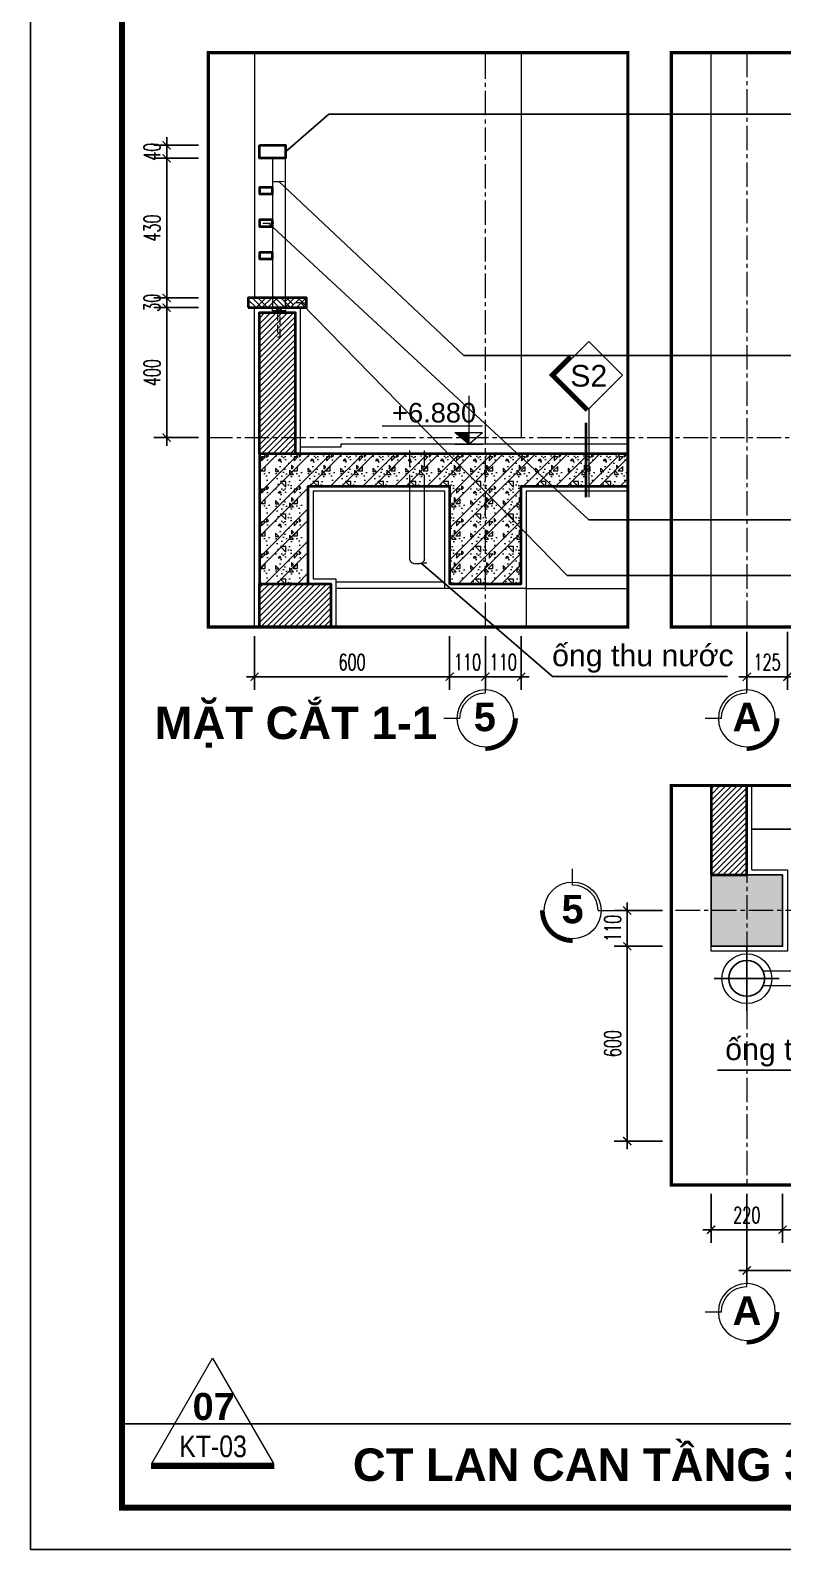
# Model space of a CAD drawing. Header units: millimetres. Extents: x -229618 to 2906, y -178063 to 96806.
# Drawn here: x -63420 to -61106, y -56426 to -51748 of the extents above; entities that cross this region are included whole.
import ezdxf
from ezdxf.enums import TextEntityAlignment as Align

# ---------------------------------------------------------------- set-up
doc = ezdxf.new("R2010")
doc.units = ezdxf.units.MM
doc.header["$LTSCALE"] = 200
doc.header["$MEASUREMENT"] = 0
doc.set_wipeout_variables(frame=1)
doc.header["$PDMODE"] = 3
doc.header["$PDSIZE"] = 50
doc.linetypes.add('CENTER2', pattern=[1.125, 0.75, -0.125, 0.125, -0.125])
doc.linetypes.add('DASHED2', pattern=[0.375, 0.25, -0.125])
doc.layers.get('0').update_dxf_attribs({"color": 95, "linetype": 'CONTINUOUS'})
doc.layers.get('DEFPOINTS').update_dxf_attribs({"linetype": 'CONTINUOUS'})
for name, color, linetype, lineweight in [('A-Wall', 1, 'CONTINUOUS', 50), ('cat', 1, 'CONTINUOUS', 40), ('hatch', 250, 'CONTINUOUS', 5), ('khuat', 8, 'DASHED2', 15), ('nho', 252, 'CONTINUOUS', 15), ('thay', 7, 'CONTINUOUS', 18), ('tim', 18, 'CENTER2', 9)]:
    doc.layers.add(name, color=color, linetype=linetype, lineweight=lineweight)
for name, color, linetype in [('COT', 2, 'CONTINUOUS'), ('CUA', 145, 'CONTINUOUS'), ('DIM', 251, 'CONTINUOUS'), ('KHUNGTEN', 7, 'CONTINUOUS'), ('TEXT', 33, 'CONTINUOUS')]:
    doc.layers.add(name, color=color, linetype=linetype)
doc.layers.add('in', color=203, linetype='CONTINUOUS', lineweight=5, plot=False)
doc.styles.add('Aria H B iso', font='Vharialb_0.ttf')
doc.styles.add('Arial iso', font='vnarial_0.ttf')
doc.styles.add('Arial N   H iso', font='Vharialn_0.ttf')
doc.styles.add('Arial N  iso', font='vnarialn_0.ttf')
doc.styles.add('CHU HOA Day', font='Vharial_0.ttf')
doc.styles.add('Scale', font='vnsimli.shx', dxfattribs={"width": 0.65, "bigfont": 'bigfont.shx'})
doc.dimstyles.new('Scale', dxfattribs={"dimscale": 75, "dimtxt": 2, "dimasz": 1, "dimexe": 1.6, "dimexo": 0, "dimgap": 0.8, "dimtad": 1, "dimdec": 0, "dimzin": 0, "dimdsep": 46, "dimtxsty": 'Scale', "dimblk": 'ARCHTICK', "dimcen": 0.1, "dimdle": 1, "dimclrd": 256, "dimclre": 256, "dimclrt": 3, "dimadec": 0, "dimazin": 0, "dimtfac": 1, "dimtdec": 0, "dimtix": 1, "dimtmove": 2, "dimatfit": 3, "dimldrblk": 'ARCHTICK', "dimfxl": 0, "dimtolj": 1, "dimtzin": 0, "dimarcsym": 0})

# ---------------------------------------------------------------- blocks, each defined once
blk = doc.blocks.new('*U800')
at = {"layer": 'thay', "ltscale": 600}
for p, q in [((0, -434.9), (0, -384.9)), ((78.3, -513.2), (128.3, -513.2))]:
    blk.add_line(p, q, dxfattribs=at)
at = {"layer": 'thay', "ltscale": 600, "const_width": 12.5}
blk.add_lwpolyline([(-93.8, -513.2, 0.414214), (0, -607, 0.414214)], format="xyb", dxfattribs=at)
at = {"layer": 'thay', "ltscale": 600}
blk.add_circle((0, -513.2), 87.5, dxfattribs=at)
blk.add_arc((0, -513.2), 78.3, 0, 90, dxfattribs=at)
at = {"layer": 'TEXT', "linetype": 'Continuous', "style": 'Aria H B iso'}
blk.add_attdef('A', text='', height=87.5, dxfattribs=at).set_placement((0, -552.6), align=Align.CENTER)
blk = doc.blocks.new('_ArchTick')
at = {"color": 0, "linetype": 'ByBlock', "const_width": 0.15}
blk.add_lwpolyline([(-0.5, -0.5), (0.5, 0.5)], dxfattribs=at)
blk = doc.blocks.new('*D1346')
at = {"layer": 'DEFPOINTS', "color": 0}
for p in [(-61216.3, -55329.8), (-58816.3, -55329.8), (-61216.3, -55565.8)]:
    blk.add_point(p, dxfattribs=at)
at = {"layer": 'DIM', "lineweight": -2}
for p, q in [((-61216.3, -55329.8), (-61216.3, -55605.8)), ((-58816.3, -55329.8), (-58816.3, -55605.8)), ((-58791.3, -55565.8), (-61241.3, -55565.8))]:
    blk.add_line(p, q, dxfattribs=at)
at = {"layer": 'DIM', "lineweight": -2, "xscale": 25, "yscale": 25, "zscale": 25, "rotation": 180}
blk.add_blockref('_ArchTick', (-61216.3, -55565.8), dxfattribs=at)
at = {"layer": 'DIM', "lineweight": -2, "xscale": 25, "yscale": 25, "zscale": 25}
blk.add_blockref('_ArchTick', (-58816.3, -55565.8), dxfattribs=at)
at = {"layer": 'DIM', "color": 3, "insert": (-60016.3, -55520.8), "char_height": 50, "attachment_point": 5, "style": 'Scale'}
blk.add_mtext('\\A1;2400', dxfattribs=at)
blk = doc.blocks.new('*D1351')
at = {"layer": 'DEFPOINTS', "color": 0}
for p in [(-62020.5, -53612.9), (-61910.5, -53612.9), (-62020.5, -53738.2)]:
    blk.add_point(p, dxfattribs=at)
at = {"layer": 'DIM', "lineweight": -2}
for p, q in [((-62020.5, -53612.9), (-62020.5, -53778.2)), ((-61910.5, -53612.9), (-61910.5, -53778.2)), ((-62020.5, -53738.2), (-62045.5, -53738.2)), ((-61910.5, -53738.2), (-62020.5, -53738.2)), ((-61910.5, -53738.2), (-61885.5, -53738.2))]:
    blk.add_line(p, q, dxfattribs=at)
at = {"layer": 'DIM', "lineweight": -2, "xscale": 25, "yscale": 25, "zscale": 25}
blk.add_blockref('_ArchTick', (-62020.5, -53738.2), dxfattribs=at)
at = {"layer": 'DIM', "lineweight": -2, "xscale": 25, "yscale": 25, "zscale": 25, "rotation": 180}
blk.add_blockref('_ArchTick', (-61910.5, -53738.2), dxfattribs=at)
at = {"layer": 'DIM', "color": 3, "insert": (-61965.5, -53693.2), "char_height": 50, "attachment_point": 5, "style": 'Scale'}
blk.add_mtext('\\A1;110', dxfattribs=at)
blk = doc.blocks.new('*D1352')
at = {"layer": 'DEFPOINTS', "color": 0}
for p in [(-62130.5, -53612.9), (-62020.5, -53612.9), (-62130.5, -53738.2)]:
    blk.add_point(p, dxfattribs=at)
at = {"layer": 'DIM', "lineweight": -2}
for p, q in [((-62130.5, -53612.9), (-62130.5, -53778.2)), ((-62020.5, -53612.9), (-62020.5, -53778.2)), ((-62130.5, -53738.2), (-62155.5, -53738.2)), ((-62020.5, -53738.2), (-62130.5, -53738.2)), ((-62020.5, -53738.2), (-61995.5, -53738.2))]:
    blk.add_line(p, q, dxfattribs=at)
at = {"layer": 'DIM', "lineweight": -2, "xscale": 25, "yscale": 25, "zscale": 25}
blk.add_blockref('_ArchTick', (-62130.5, -53738.2), dxfattribs=at)
at = {"layer": 'DIM', "lineweight": -2, "xscale": 25, "yscale": 25, "zscale": 25, "rotation": 180}
blk.add_blockref('_ArchTick', (-62020.5, -53738.2), dxfattribs=at)
at = {"layer": 'DIM', "color": 3, "insert": (-62075.5, -53693.2), "char_height": 50, "attachment_point": 5, "style": 'Scale'}
blk.add_mtext('\\A1;110', dxfattribs=at)
blk = doc.blocks.new('*D1353')
at = {"layer": 'DEFPOINTS', "color": 0}
for p in [(-62730.5, -53612.9), (-62130.5, -53612.9), (-62730.5, -53738.2)]:
    blk.add_point(p, dxfattribs=at)
at = {"layer": 'DIM', "lineweight": -2}
for p, q in [((-62730.5, -53612.9), (-62730.5, -53778.2)), ((-62130.5, -53612.9), (-62130.5, -53778.2)), ((-62105.5, -53738.2), (-62755.5, -53738.2))]:
    blk.add_line(p, q, dxfattribs=at)
at = {"layer": 'DIM', "lineweight": -2, "xscale": 25, "yscale": 25, "zscale": 25, "rotation": 180}
blk.add_blockref('_ArchTick', (-62730.5, -53738.2), dxfattribs=at)
at = {"layer": 'DIM', "lineweight": -2, "xscale": 25, "yscale": 25, "zscale": 25}
blk.add_blockref('_ArchTick', (-62130.5, -53738.2), dxfattribs=at)
at = {"layer": 'DIM', "color": 3, "insert": (-62430.5, -53693.2), "char_height": 50, "attachment_point": 5, "style": 'Scale'}
blk.add_mtext('\\A1;600', dxfattribs=at)
blk = doc.blocks.new('*D1354')
at = {"layer": 'DEFPOINTS', "color": 0}
for p in [(-62903.3, -52101.9), (-63000.9, -52141.9), (-62903.3, -52141.9)]:
    blk.add_point(p, dxfattribs=at)
at = {"layer": 'DIM', "lineweight": -2}
for p, q in [((-62903.3, -52101.9), (-63040.9, -52101.9)), ((-63000.9, -52101.9), (-63000.9, -52076.9)), ((-63000.9, -52101.9), (-63000.9, -52141.9)), ((-62903.3, -52141.9), (-63040.9, -52141.9)), ((-63000.9, -52141.9), (-63000.9, -52166.9))]:
    blk.add_line(p, q, dxfattribs=at)
at = {"layer": 'DIM', "lineweight": -2, "xscale": 25, "yscale": 25, "zscale": 25}
for p, rotation in [((-63000.9, -52101.9), 270), ((-63000.9, -52141.9), 90)]:
    blk.add_blockref('_ArchTick', p, dxfattribs=dict(at, rotation=rotation))
at = {"layer": 'DIM', "color": 3, "insert": (-63045.9, -52121.9), "char_height": 50, "attachment_point": 5, "rotation": 90, "style": 'Scale'}
blk.add_mtext('\\A1;40', dxfattribs=at)
blk = doc.blocks.new('*D1355')
at = {"layer": 'DEFPOINTS', "color": 0}
for p in [(-62903.3, -52141.9), (-63000.9, -52571.9), (-62903.3, -52571.9)]:
    blk.add_point(p, dxfattribs=at)
at = {"layer": 'DIM', "lineweight": -2}
for p, q in [((-62903.3, -52141.9), (-63040.9, -52141.9)), ((-63000.9, -52116.9), (-63000.9, -52596.9)), ((-62903.3, -52571.9), (-63040.9, -52571.9))]:
    blk.add_line(p, q, dxfattribs=at)
at = {"layer": 'DIM', "lineweight": -2, "xscale": 25, "yscale": 25, "zscale": 25}
for p, rotation in [((-63000.9, -52141.9), 90), ((-63000.9, -52571.9), 270)]:
    blk.add_blockref('_ArchTick', p, dxfattribs=dict(at, rotation=rotation))
at = {"layer": 'DIM', "color": 3, "insert": (-63045.9, -52356.9), "char_height": 50, "attachment_point": 5, "rotation": 90, "style": 'Scale'}
blk.add_mtext('\\A1;430', dxfattribs=at)
blk = doc.blocks.new('*D1356')
at = {"layer": 'DEFPOINTS', "color": 0}
for p in [(-62903.3, -52571.9), (-63000.9, -52601.9), (-62903.3, -52601.9)]:
    blk.add_point(p, dxfattribs=at)
at = {"layer": 'DIM', "lineweight": -2}
for p, q in [((-62903.3, -52571.9), (-63040.9, -52571.9)), ((-63000.9, -52571.9), (-63000.9, -52546.9)), ((-63000.9, -52571.9), (-63000.9, -52601.9)), ((-62903.3, -52601.9), (-63040.9, -52601.9)), ((-63000.9, -52601.9), (-63000.9, -52626.9))]:
    blk.add_line(p, q, dxfattribs=at)
at = {"layer": 'DIM', "lineweight": -2, "xscale": 25, "yscale": 25, "zscale": 25}
for p, rotation in [((-63000.9, -52571.9), 270), ((-63000.9, -52601.9), 90)]:
    blk.add_blockref('_ArchTick', p, dxfattribs=dict(at, rotation=rotation))
at = {"layer": 'DIM', "color": 3, "insert": (-63045.9, -52586.9), "char_height": 50, "attachment_point": 5, "rotation": 90, "style": 'Scale'}
blk.add_mtext('\\A1;30', dxfattribs=at)
blk = doc.blocks.new('*D1357')
at = {"layer": 'DEFPOINTS', "color": 0}
for p in [(-62903.3, -52601.9), (-63000.9, -53001.9), (-62903.3, -53001.9)]:
    blk.add_point(p, dxfattribs=at)
at = {"layer": 'DIM', "lineweight": -2}
for p, q in [((-62903.3, -52601.9), (-63040.9, -52601.9)), ((-63000.9, -52576.9), (-63000.9, -53026.9)), ((-62903.3, -53001.9), (-63040.9, -53001.9))]:
    blk.add_line(p, q, dxfattribs=at)
at = {"layer": 'DIM', "lineweight": -2, "xscale": 25, "yscale": 25, "zscale": 25}
for p, rotation in [((-63000.9, -52601.9), 90), ((-63000.9, -53001.9), 270)]:
    blk.add_blockref('_ArchTick', p, dxfattribs=dict(at, rotation=rotation))
at = {"layer": 'DIM', "color": 3, "insert": (-63045.9, -52801.9), "char_height": 50, "attachment_point": 5, "rotation": 90, "style": 'Scale'}
blk.add_mtext('\\A1;400', dxfattribs=at)
blk = doc.blocks.new('KhungA3')
at = {"layer": 'DEFPOINTS', "color": 8}
blk.add_lwpolyline([(-3.74, 3.81), (416.31, 3.81), (416.31, 300.81), (-3.74, 300.81)], close=True, dxfattribs=at)
at = {"layer": 'KHUNGTEN', "color": 4, "const_width": 0.724}
blk.add_lwpolyline([(7.54, 8.99), (411.13, 8.99), (411.13, 295.64), (7.54, 295.64)], close=True, dxfattribs=at)
blk = doc.blocks.new('ct')
at = {"layer": 'thay', "ltscale": 600}
blk.add_line((8891, 0), (-8891, 0), dxfattribs=at)
blk.add_lwpolyline([(0, 15400), (14294, -9358), (-14294, -9358)], close=True, dxfattribs=at)
at = {"layer": 'thay', "color": 1, "ltscale": 600, "const_width": 1270}
blk.add_lwpolyline([(-14464, -9993), (14464, -9993)], dxfattribs=at)
at = {"layer": 'TEXT'}
for tag, height, style, p in [('01', 6350, 'Aria H B iso', (238, 862)), ('KT-00', 5080, 'Arial N   H iso', (96, -7856))]:
    blk.add_attdef(tag, text='', height=height, dxfattribs=dict(at, style=style)).set_placement(p, align=Align.CENTER)
blk = doc.blocks.new('kyhieu1')
at = {"layer": 'cat', "ltscale": 600}
blk.add_line((27, -131), (27, -817), dxfattribs=at)
at = {"color": 15, "linetype": 'Continuous'}
blk.add_wipeout([(0, 0), (311, 311), (0, 622), (-311, 311)], dxfattribs=at).dxf.layer = 'thay'
at = {"linetype": 'Continuous'}
blk.add_wipeout([(0, 622), (-311, 311), (0, 0), (311, 311)], dxfattribs=at).dxf.layer = 'DIM'
at = {"layer": 'thay', "ltscale": 600}
blk.add_line((0, 0), (0, -817), dxfattribs=at)
at = {"layer": 'thay', "color": 15, "linetype": 'Continuous'}
blk.add_lwpolyline([(0, 0), (311, 311), (0, 622), (-311, 311)], close=True, dxfattribs=at)
at = {"layer": 'thay', "color": 1, "linetype": 'Continuous', "const_width": 40}
blk.add_lwpolyline([(14, -14), (339, 311), (170, 481)], dxfattribs=at)
at = {"layer": 'TEXT', "style": 'CHU HOA Day'}
blk.add_attdef('N1', text='', height=200, dxfattribs=at).set_placement((0, 304), align=Align.MIDDLE)
blk = doc.blocks.new('cao do')
at = {"layer": 'thay'}
for p, q in [((0, 445), (0, 0)), ((798, 170), (-128, 170)), ((0, 0), (-128, 106)), ((128, 106), (-128, 106)), ((0, 0), (128, 106))]:
    blk.add_line(p, q, dxfattribs=at)
at = {"layer": 'thay', "ltscale": 600}
blk.add_line((128, 0), (-128, 0), dxfattribs=at)
at = {"layer": 'thay', "color": 150, "ltscale": 600}
blk.add_solid([(0, 0), (0, 106), (128, 106)], dxfattribs=at)
at = {"layer": 'TEXT', "style": 'Arial N  iso'}
blk.add_attdef('%%P0.000', text='', height=200, dxfattribs=at).set_placement((70, 290), align=Align.MIDDLE_LEFT)
blk = doc.blocks.new('tn')
at = {"layer": 'DIM', "linetype": 'Continuous'}
for p, q in [((-0.4, 100), (-0.4, -100)), ((99.6, 0), (-99.6, 0))]:
    blk.add_line(p, q, dxfattribs=at)
at = {"layer": 'TEXT', "linetype": 'Continuous'}
blk.add_circle((-0.4, 0), 55, dxfattribs=at)
blk = doc.blocks.new('*D1726')
at = {"layer": 'DEFPOINTS', "color": 0}
for p in [(-61106.3, -55329.8), (-60521.3, -55329.8), (-61106.3, -55440.8)]:
    blk.add_point(p, dxfattribs=at)
at = {"layer": 'DIM', "lineweight": -2}
for p, q in [((-61106.3, -55329.8), (-61106.3, -55480.8)), ((-60521.3, -55329.8), (-60521.3, -55480.8)), ((-60496.3, -55440.8), (-61131.3, -55440.8))]:
    blk.add_line(p, q, dxfattribs=at)
at = {"layer": 'DIM', "lineweight": -2, "xscale": 25, "yscale": 25, "zscale": 25, "rotation": 180}
blk.add_blockref('_ArchTick', (-61106.3, -55440.8), dxfattribs=at)
at = {"layer": 'DIM', "lineweight": -2, "xscale": 25, "yscale": 25, "zscale": 25}
blk.add_blockref('_ArchTick', (-60521.3, -55440.8), dxfattribs=at)
at = {"layer": 'DIM', "color": 3, "insert": (-60813.8, -55395.8), "char_height": 50, "attachment_point": 5, "style": 'Scale'}
blk.add_mtext('\\A1;585', dxfattribs=at)
blk = doc.blocks.new('*D1727')
at = {"layer": 'DEFPOINTS', "color": 0}
for p in [(-61326.3, -55329.8), (-61106.3, -55329.8), (-61326.3, -55440.8)]:
    blk.add_point(p, dxfattribs=at)
at = {"layer": 'DIM', "lineweight": -2}
for p, q in [((-61326.3, -55329.8), (-61326.3, -55480.8)), ((-61106.3, -55329.8), (-61106.3, -55480.8)), ((-61081.3, -55440.8), (-61351.3, -55440.8))]:
    blk.add_line(p, q, dxfattribs=at)
at = {"layer": 'DIM', "lineweight": -2, "xscale": 25, "yscale": 25, "zscale": 25, "rotation": 180}
blk.add_blockref('_ArchTick', (-61326.3, -55440.8), dxfattribs=at)
at = {"layer": 'DIM', "lineweight": -2, "xscale": 25, "yscale": 25, "zscale": 25}
blk.add_blockref('_ArchTick', (-61106.3, -55440.8), dxfattribs=at)
at = {"layer": 'DIM', "color": 3, "insert": (-61216.3, -55395.8), "char_height": 50, "attachment_point": 5, "style": 'Scale'}
blk.add_mtext('\\A1;220', dxfattribs=at)
blk = doc.blocks.new('*D1728')
at = {"layer": 'DEFPOINTS', "color": 0}
for p in [(-61475.2, -54457.8), (-61584, -54567.8), (-61475.2, -54567.8)]:
    blk.add_point(p, dxfattribs=at)
at = {"layer": 'DIM', "lineweight": -2}
for p, q in [((-61584, -54457.8), (-61584, -54432.8)), ((-61475.2, -54457.8), (-61624, -54457.8)), ((-61584, -54457.8), (-61584, -54567.8)), ((-61475.2, -54567.8), (-61624, -54567.8)), ((-61584, -54567.8), (-61584, -54592.8))]:
    blk.add_line(p, q, dxfattribs=at)
at = {"layer": 'DIM', "lineweight": -2, "xscale": 25, "yscale": 25, "zscale": 25}
for p, rotation in [((-61584, -54457.8), 270), ((-61584, -54567.8), 90)]:
    blk.add_blockref('_ArchTick', p, dxfattribs=dict(at, rotation=rotation))
at = {"layer": 'DIM', "color": 3, "insert": (-61629, -54512.8), "char_height": 50, "attachment_point": 5, "rotation": 90, "style": 'Scale'}
blk.add_mtext('\\A1;110', dxfattribs=at)
blk = doc.blocks.new('*D1729')
at = {"layer": 'DEFPOINTS', "color": 0}
for p in [(-61475.2, -54567.8), (-61584, -55167.8), (-61475.2, -55167.8)]:
    blk.add_point(p, dxfattribs=at)
at = {"layer": 'DIM', "lineweight": -2}
for p, q in [((-61475.2, -54567.8), (-61624, -54567.8)), ((-61584, -54542.8), (-61584, -55192.8)), ((-61475.2, -55167.8), (-61624, -55167.8))]:
    blk.add_line(p, q, dxfattribs=at)
at = {"layer": 'DIM', "lineweight": -2, "xscale": 25, "yscale": 25, "zscale": 25}
for p, rotation in [((-61584, -54567.8), 90), ((-61584, -55167.8), 270)]:
    blk.add_blockref('_ArchTick', p, dxfattribs=dict(at, rotation=rotation))
at = {"layer": 'DIM', "color": 3, "insert": (-61629, -54867.8), "char_height": 50, "attachment_point": 5, "rotation": 90, "style": 'Scale'}
blk.add_mtext('\\A1;600', dxfattribs=at)
blk = doc.blocks.new('*D2169')
at = {"layer": 'DEFPOINTS', "color": 0}
for p in [(-61091.3, -53599.8), (-60521.3, -53599.8), (-61091.3, -53738.2)]:
    blk.add_point(p, dxfattribs=at)
at = {"layer": 'DIM', "lineweight": -2}
for p, q in [((-61091.3, -53599.8), (-61091.3, -53778.2)), ((-60521.3, -53599.8), (-60521.3, -53778.2)), ((-60496.3, -53738.2), (-61116.3, -53738.2))]:
    blk.add_line(p, q, dxfattribs=at)
at = {"layer": 'DIM', "lineweight": -2, "xscale": 25, "yscale": 25, "zscale": 25, "rotation": 180}
blk.add_blockref('_ArchTick', (-61091.3, -53738.2), dxfattribs=at)
at = {"layer": 'DIM', "lineweight": -2, "xscale": 25, "yscale": 25, "zscale": 25}
blk.add_blockref('_ArchTick', (-60521.3, -53738.2), dxfattribs=at)
at = {"layer": 'DIM', "color": 3, "insert": (-60806.3, -53693.2), "char_height": 50, "attachment_point": 5, "style": 'Scale'}
blk.add_mtext('\\A1;570', dxfattribs=at)
blk = doc.blocks.new('*D2170')
at = {"layer": 'DEFPOINTS', "color": 0}
for p in [(-61216.3, -53599.8), (-61091.3, -53599.8), (-61216.3, -53738.2)]:
    blk.add_point(p, dxfattribs=at)
at = {"layer": 'DIM', "lineweight": -2}
for p, q in [((-61216.3, -53599.8), (-61216.3, -53778.2)), ((-61091.3, -53599.8), (-61091.3, -53778.2)), ((-61066.3, -53738.2), (-61241.3, -53738.2))]:
    blk.add_line(p, q, dxfattribs=at)
at = {"layer": 'DIM', "lineweight": -2, "xscale": 25, "yscale": 25, "zscale": 25, "rotation": 180}
blk.add_blockref('_ArchTick', (-61216.3, -53738.2), dxfattribs=at)
at = {"layer": 'DIM', "lineweight": -2, "xscale": 25, "yscale": 25, "zscale": 25}
blk.add_blockref('_ArchTick', (-61091.3, -53738.2), dxfattribs=at)
at = {"layer": 'DIM', "color": 3, "insert": (-61153.8, -53693.2), "char_height": 50, "attachment_point": 5, "style": 'Scale'}
blk.add_mtext('\\A1;125', dxfattribs=at)

msp = doc.modelspace()

# ---------------------------------------------------------------- hatches: boundary and pattern name
at = {"layer": 'hatch'}
h = msp.add_hatch(dxfattribs=at)
h.set_pattern_fill('HOUND', color=256, scale=200, angle=45, style=0)
h.set_pattern_definition([(135, (-789772.968, -160541.923), (-26.5165043, 44.19417382), [200, -100]), (45, (-789772.968, -160541.923), (-26.5165043, -44.19417382), [200, -100])])
h.paths.add_polyline_path([(-62750.5, -52571.9), (-62750.5, -52601.9), (-62750.4, -52601.9), (-62750.4, -52571.9)], flags=17)
h.paths.add_polyline_path([(-62750.5, -52601.9), (-62570.5, -52601.9), (-62570.5, -52571.9), (-62750.5, -52571.9)])
at = {"layer": 'hatch', "linetype": 'Continuous'}
h = msp.add_hatch(dxfattribs=at)
h.set_pattern_fill('ANSI31', color=256, scale=100, style=0)
h.set_pattern_definition([(45, (-93.796, 0), (-8.8388348, 8.8388348), [])])
h.paths.add_polyline_path([(-62715.5, -52616.9), (-62605.5, -52616.9), (-62605.5, -53051.9), (-62715.5, -53051.9)])
h.paths.add_polyline_path([(-62715.5, -53451.9), (-62495.5, -53451.9), (-62495.5, -53584.7), (-62715.5, -53584.7)])
at = {"layer": 'hatch'}
h = msp.add_hatch(dxfattribs=at)
h.set_pattern_fill('BT', color=256, scale=100, style=0)
h.set_pattern_definition([(0, (-50890.38, -65770.77), (0, 100), [0, -100]), (0, (-50961.02, -65727.53), (0, 100), [0, -100]), (0, (-50957.89, -65745.14), (0, 100), [0, -100]), (0, (-50922.67, -65736.92), (0, 100), [0, -100]), (0, (-50941.65, -65708.17), (0, 100), [0, -100]), (0, (-50946.74, -65720.88), (0, 100), [0, -100]), (0, (-50937.74, -65699.56), (0, 100), [0, -100]), (0, (-50951.63, -65691.15), (0, 100), [0, -100]), (0, (-50932.45, -65713.06), (0, 100), [0, -100]), (0, (-50964.54, -65712.67), (0, 100), [0, -100]), (0, (-50900.55, -65712.27), (0, 100), [0, -100]), (0, (-50886.07, -65709.54), (0, 100), [0, -100]), (0, (-50893.51, -65719.71), (0, 100), [0, -100]), (0, (-50891.36, -65733.4), (0, 100), [0, -100]), (0, (-50917.38, -65721.47), (0, 100), [0, -100]), (0, (-50918.17, -65749.05), (0, 100), [0, -100]), (0, (-50918.17, -65757.66), (0, 100), [0, -100]), (0, (-50965.52, -65759.62), (0, 100), [0, -100]), (0, (-50925.99, -65747.88), (0, 100), [0, -100]), (0, (-50925.6, -65781.14), (0, 100), [0, -100]), (0, (-50936.37, -65759.81), (0, 100), [0, -100]), (0, (-50935.58, -65769.59), (0, 100), [0, -100]), (0, (-50948.5, -65776.83), (0, 100), [0, -100]), (0, (-50941.84, -65763.53), (0, 100), [0, -100]), (0, (-50946.54, -65759.42), (0, 100), [0, -100]), (45, (-50893.68, -65762.49), (0, 100.00003), [8, -133.4214]), (135, (-50888.02, -65756.836), (-100.00003, 0), [8, -133.4214]), (270, (-50893.68, -65751.18), (100, -2e-14), [11.3137, -88.6863]), (180, (-50897.15, -65761.22), (-1e-14, -100), [12, -88]), (270, (-50909.15, -65761.22), (100, -2e-14), [12, -88]), (45, (-50909.15, -65773.22), (0, 100.00003), [16.9706, -124.4508]), (90, (-50934.16, -65754.3), (-100, 6e-15), [16.8, -83.2]), (180, (-50934.16, -65737.5), (-1e-14, -100), [16.8, -83.2]), (315, (-50950.96, -65737.5), (100.00003, -2e-14), [23.7588, -117.6626]), (135, (-50948.39, -65772.284), (-100.00003, 0), [7, -134.4214]), (225, (-50953.34, -65767.335), (-1e-14, -100.00003), [7, -134.4214]), (0, (-50958.29, -65772.28), (0, 100), [9.8995, -90.1005]), (0, (-50911.84, -65704.68), (0, 100), [13.75, -86.25]), (90, (-50898.09, -65704.68), (-100, 6e-15), [13.75, -86.25]), (225, (-50898.09, -65690.93), (-1e-14, -100.00003), [19.4454, -121.9759]), (270, (-50923.4, -65702.69), (100, -2e-14), [12.5, -87.5]), (0, (-50923.4, -65715.19), (0, 100), [12.5, -87.5]), (135, (-50910.9, -65715.19), (-100.00003, 0), [17.6777, -123.7437]), (45, (-50917.04, -65698.84), (0, 100.00003), [8.5, -132.9214]), (135, (-50911.03, -65692.83), (-100.00003, 0), [8.5, -132.9214]), (270, (-50917.04, -65686.82), (100, -2e-14), [12.0208, -87.9792]), (135, (-50956.306, -65706.04), (-100.00003, 0), [14.1421, -127.2792]), (0, (-50966.31, -65706.04), (0, 100), [10, -90]), (270, (-50966.31, -65696.04), (100, -2e-14), [10, -90]), (45, (-50973.67, -65783.6), (-49.49747, 49.49747), []), (45, (-50938.67, -65783.6), (-49.49747, 49.49747), [])])
h.paths.add_polyline_path([(-62715.5, -53051.9), (-62605.5, -53051.9), (-61582.3, -53051.9), (-61582.3, -53151.9), (-61910.5, -53151.9), (-61910.5, -53451.9), (-62130.5, -53451.9), (-62130.5, -53151.9), (-62565.5, -53151.9), (-62565.5, -53451.9), (-62715.5, -53451.9)])
at = {"layer": 'hatch', "linetype": 'Continuous'}
h = msp.add_hatch(dxfattribs=at)
h.set_pattern_fill('ANSI31', color=256, scale=100, style=0)
h.set_pattern_definition([(45, (-56748.877, -67484.445), (-8.838835, 8.838835), [])])
h.paths.add_polyline_path([(-61326.3, -54072.9), (-61216.3, -54072.9), (-61216.3, -54347.8), (-61326.3, -54347.8)])
h.paths.add_polyline_path([(-56906.3, -54347.8), (-56747.7, -54347.8), (-56747.7, -54567.8), (-56906.3, -54567.8)])
h.paths.add_polyline_path([(-60286.3, -54347.8), (-60286.3, -55152.8), (-60506.3, -55152.8), (-60506.3, -54347.8)])
h = msp.add_hatch(dxfattribs=at)
h.set_pattern_fill('_USER', color=256, scale=300, style=0, double=1, pattern_type=0)
h.set_pattern_definition([(180, (-61201.32, -54207.8), (0, 300), []), (90, (-61201.32, -54207.8), (300, 2e-14), [])])
h.paths.add_polyline_path([(-60001.3, -54932.8), (-60001.3, -54207.8), (-61201.3, -54207.8), (-61201.3, -54072.9), (-57141.3, -54072.9), (-57141.3, -54932.8)])
h = msp.add_hatch(dxfattribs=at)
h.set_pattern_fill('BT', color=256, scale=100, style=0)
h.set_pattern_definition([(0, (-10.5, 12.83), (0, 100), [0, -100]), (0, (-81.15, 56.06), (0, 100), [0, -100]), (0, (-78.02, 38.46), (0, 100), [0, -100]), (0, (-42.79, 46.67), (0, 100), [0, -100]), (0, (-61.77, 75.43), (0, 100), [0, -100]), (0, (-66.86, 62.72), (0, 100), [0, -100]), (0, (-57.86, 84.04), (0, 100), [0, -100]), (0, (-71.75, 92.45), (0, 100), [0, -100]), (0, (-52.58, 70.54), (0, 100), [0, -100]), (0, (-84.67, 70.93), (0, 100), [0, -100]), (0, (-20.68, 71.32), (0, 100), [0, -100]), (0, (-6.2, 74.06), (0, 100), [0, -100]), (0, (-13.63, 63.89), (0, 100), [0, -100]), (0, (-11.48, 50.2), (0, 100), [0, -100]), (0, (-37.51, 62.13), (0, 100), [0, -100]), (0, (-38.29, 34.55), (0, 100), [0, -100]), (0, (-38.29, 25.94), (0, 100), [0, -100]), (0, (-85.65, 23.98), (0, 100), [0, -100]), (0, (-46.12, 35.72), (0, 100), [0, -100]), (0, (-45.73, 2.46), (0, 100), [0, -100]), (0, (-56.49, 23.79), (0, 100), [0, -100]), (0, (-55.71, 14), (0, 100), [0, -100]), (0, (-68.62, 6.77), (0, 100), [0, -100]), (0, (-61.97, 20.07), (0, 100), [0, -100]), (0, (-66.67, 24.18), (0, 100), [0, -100]), (45, (-13.804, 21.105), (0, 100.00003), [8, -133.4214]), (135, (-8.15, 26.76), (-100.00003, 0), [8, -133.4214]), (270, (-13.8, 32.42), (100, -2e-14), [11.3137, -88.6863]), (180, (-17.28, 22.38), (-1e-14, -100), [12, -88]), (270, (-29.28, 22.38), (100, -2e-14), [12, -88]), (45, (-29.276, 10.38), (0, 100.00003), [16.9706, -124.4508]), (90, (-54.28, 29.29), (-100, 6e-15), [16.8, -83.2]), (180, (-54.28, 46.09), (-1e-14, -100), [16.8, -83.2]), (315, (-71.08, 46.095), (100.00003, -2e-14), [23.7588, -117.6626]), (135, (-68.51, 11.31), (-100.00003, 0), [7, -134.4214]), (225, (-73.46, 16.26), (-1e-14, -100.00003), [7, -134.4214]), (0, (-78.41, 11.31), (0, 100), [9.8995, -90.1005]), (0, (-31.96, 78.92), (0, 100), [13.75, -86.25]), (90, (-18.21, 78.92), (-100, 6e-15), [13.75, -86.25]), (225, (-18.21, 92.67), (-1e-14, -100.00003), [19.4454, -121.9759]), (270, (-43.53, 80.91), (100, -2e-14), [12.5, -87.5]), (0, (-43.53, 68.41), (0, 100), [12.5, -87.5]), (135, (-31.025, 68.41), (-100.00003, 0), [17.6777, -123.7437]), (45, (-37.166, 84.76), (0, 100.00003), [8.5, -132.9214]), (135, (-31.155, 90.77), (-100.00003, 0), [8.5, -132.9214]), (270, (-37.17, 96.78), (100, -2e-14), [12.0208, -87.9792]), (135, (-76.43, 77.56), (-100.00003, 0), [14.1421, -127.2792]), (0, (-86.43, 77.56), (0, 100), [10, -90]), (270, (-86.43, 87.56), (100, -2e-14), [10, -90]), (45, (-93.796, 0), (-49.497475, 49.497475), []), (45, (-58.796, 0), (-49.497475, 49.497475), [])])
h.paths.add_polyline_path([(-56906.3, -54347.8), (-56906.3, -54567.8), (-57126.3, -54567.8), (-57126.3, -54347.8)])
h.paths.add_polyline_path([(-61106.3, -54347.8), (-61106.3, -54567.8), (-61326.3, -54567.8), (-61326.3, -54347.8)])

# ---------------------------------------------------------------- linework, layer by layer
at = {"layer": 'cat'}
for points in [[(-62715.5, -52101.9), (-62635.5, -52101.9), (-62635.5, -52141.9), (-62715.5, -52141.9)], [(-62675.5, -52231.9), (-62715.5, -52231.9), (-62715.5, -52251.9), (-62675.5, -52251.9)], [(-62675.5, -52331.9), (-62715.5, -52331.9), (-62715.5, -52351.9), (-62675.5, -52351.9)], [(-62675.5, -52431.9), (-62715.5, -52431.9), (-62715.5, -52451.9), (-62675.5, -52451.9)], [(-62750.5, -52601.9), (-62570.5, -52601.9), (-62570.5, -52571.9), (-62750.5, -52571.9)], [(-62605.5, -53051.9), (-62715.5, -53051.9), (-62715.5, -52616.9), (-62605.5, -52616.9)]]:
    msp.add_lwpolyline(points, close=True, dxfattribs=at)
for points in [[(-61582.3, -53051.9), (-62715.5, -53051.9), (-62715.5, -53451.9), (-62565.5, -53451.9), (-62565.5, -53151.9), (-62130.5, -53151.9), (-62130.5, -53451.9), (-61910.5, -53451.9), (-61910.5, -53151.9), (-61582.3, -53151.9)], [(-62715.5, -53584.7), (-62715.5, -53451.9), (-62495.5, -53451.9), (-62495.5, -53584.7)], [(-61326.3, -54072.9), (-61326.3, -54347.8), (-61216.3, -54347.8), (-61216.3, -54072.9)]]:
    msp.add_lwpolyline(points, dxfattribs=at)
at = {"layer": 'COT', "linetype": 'Continuous'}
msp.add_lwpolyline([(-61106.3, -54347.8), (-61106.3, -54567.8), (-61326.3, -54567.8), (-61326.3, -54347.8)], close=True, dxfattribs=at)
at = {"layer": 'DIM'}
msp.add_lwpolyline([(-63138.1, -56037.8), (-54198.4, -56037.8), (-54198.4, -56296.2), (-63138.1, -56296.2)], close=True, dxfattribs=at)
at = {"layer": 'hatch'}
for points in [[(-62730.5, -53584.7), (-62730.5, -52601.9), (-62590.5, -52601.9), (-62590.5, -53051.9)], [(-61582.3, -53166.9), (-61895.5, -53166.9), (-61895.5, -53466.9), (-62145.5, -53466.9), (-62145.5, -53166.9), (-62550.5, -53166.9), (-62550.5, -53436.9), (-62480.5, -53436.9), (-62480.5, -53584.7)], [(-61201.3, -54332.8), (-61201.3, -54072.9)]]:
    msp.add_lwpolyline(points, dxfattribs=at)
at = {"layer": 'hatch', "linetype": 'Continuous'}
msp.add_lwpolyline([(-61201.3, -54332.8), (-61091.3, -54332.8), (-61091.3, -54582.8), (-61326.3, -54582.8), (-61326.3, -54567.8)], dxfattribs=at)
at = {"layer": 'in'}
msp.add_lwpolyline([(-63420.1, -49000.5), (-52919.1, -49000.5), (-52919.1, -56425.5), (-63420.1, -56425.5)], close=True, dxfattribs=at)
at = {"layer": 'khuat'}
for p, q in [((-62253, -53166.9), (-62253, -53021.9)), ((-62208, -53166.9), (-62208, -53021.9))]:
    msp.add_line(p, q, dxfattribs=at)
at = {"layer": 'khuat', "color": 5, "const_width": 10}
for points in [[(-61582.3, -51817.1), (-62873.1, -51817.1), (-62873.1, -53584.7), (-61582.3, -53584.7)], [(-56747.7, -51817.1), (-61448.3, -51817.1), (-61448.3, -53584.7), (-56747.7, -53584.7)], [(-61448.3, -54072.9), (-61448.3, -55303.1), (-56747.7, -55303.1), (-56747.7, -54072.9)]]:
    msp.add_lwpolyline(points, close=True, dxfattribs=at)
at = {"layer": 'khuat', "ltscale": 0.1}
msp.add_lwpolyline([(-62675.5, -52601.9), (-62635.5, -52601.9), (-62635.5, -52611.9), (-62675.5, -52611.9)], close=True, dxfattribs=at)
at = {"layer": 'khuat', "ltscale": 0.5}
msp.add_lwpolyline([(-62659.5, -52691.9), (-62651.5, -52691.9), (-62651.5, -52616.9), (-62659.5, -52616.9)], close=True, dxfattribs=at)
at = {"layer": 'nho'}
for p, q in [((-62253, -53377.1), (-62253, -53166.9)), ((-62208, -53377.1), (-62208, -53166.9))]:
    msp.add_line(p, q, dxfattribs=at)
at = {"layer": 'nho', "linetype": 'Continuous'}
msp.add_lwpolyline([(-57141.3, -54582.8), (-57141.3, -54932.8), (-60001.3, -54932.8), (-60001.3, -54207.8), (-61201.3, -54207.8)], dxfattribs=at)
msp.add_circle((-61216.3, -54667.8), 76.7, dxfattribs=at)
at = {"layer": 'nho', "extrusion": (0, 0, -1)}
msp.add_ellipse((-62230.5, -53377.1), major_axis=(-22.5, 0), ratio=0.632879, start_param=3.141593, end_param=6.283185, dxfattribs=at)
at = {"layer": 'thay', "linetype": 'Continuous'}
for p, q in [((-62730.5, -51817.1), (-62730.5, -52571.9)), ((-61910.5, -51817.1), (-61910.5, -53001.9)), ((-62145.5, -53446.9), (-62480.5, -53446.9)), ((-62145.5, -53466.9), (-62480.5, -53466.9)), ((-61895.5, -53466.9), (-61895.5, -53584.7)), ((-61895.5, -53466.9), (-61582.3, -53466.9))]:
    msp.add_line(p, q, dxfattribs=at)
at = {"layer": 'thay'}
for p, q in [((-61326.3, -53584.7), (-61326.3, -51817.1)), ((-62663, -52607.9), (-62663, -52611.9)), ((-62663, -52611.9), (-62648, -52611.9)), ((-62649, -52606.9), (-62662, -52606.9)), ((-62659.2, -52607.9), (-62659.2, -52611.9)), ((-62651.7, -52607.9), (-62651.7, -52611.9)), ((-62648, -52611.9), (-62648, -52607.9)), ((-62465.5, -53031.9), (-62590.5, -53031.9)), ((-61582.3, -53021.9), (-62465.5, -53021.9)), ((-62465.5, -53021.9), (-62465.5, -53031.9)), ((-60521.3, -54644.5), (-61166.1, -54644.5)), ((-60521.3, -54689.5), (-61166.1, -54689.5))]:
    msp.add_line(p, q, dxfattribs=at)
for points in [[(-62675.5, -52601.9), (-62635.5, -52601.9), (-62635.5, -52141.9), (-62675.5, -52141.9)], [(-62675.5, -52616.9), (-62635.5, -52616.9), (-62635.5, -52611.9), (-62675.5, -52611.9)]]:
    msp.add_lwpolyline(points, close=True, dxfattribs=at)
for centre, start, end in [((-62662, -52607.9), 90, 180), ((-62660.2, -52607.9), 0, 90), ((-62658.3, -52607.9), 90, 180), ((-62652.7, -52607.9), 0, 90), ((-62650.8, -52607.9), 90, 180), ((-62649, -52607.9), 0, 90)]:
    msp.add_arc(centre, 0.994, start, end, dxfattribs=at)
at = {"layer": 'tim', "ltscale": 0.5}
for p, q in [((-62020.5, -53584.7), (-62020.5, -51817.1)), ((-61216.3, -51817.1), (-61216.3, -53584.7)), ((-62873.1, -53001.9), (-56747.7, -53001.9)), ((-61216.3, -54072.9), (-61216.3, -55303.1)), ((-56747.7, -54457.8), (-61448.3, -54457.8))]:
    msp.add_line(p, q, dxfattribs=at)

# ---------------------------------------------------------------- block references
at = {"layer": 'CUA', "xscale": 0.01312335953116417, "yscale": 0.01312335953116417, "zscale": 0.01312335958005234}
msp.add_blockref('ct', (-62859.5, -56037.8), dxfattribs=at).add_auto_attribs({'KT-00': 'kt-03', '01': '07'})
at = {"layer": 'DIM', "linetype": 'Continuous', "xscale": -1, "rotation": 90}
msp.add_blockref('tn', (-61216.3, -54667.4), dxfattribs=at)
at = {"layer": 'hatch'}
ref = msp.add_blockref('*U800', (-62020.5, -53353.3), dxfattribs=dict(at, xscale=-1))
ref.add_attrib('A', '5', dxfattribs={"layer": 'TEXT', "linetype": 'Continuous', "height": 87.5, "style": 'Aria H B iso'}).set_placement((-62022.2, -53905.8), align=Align.CENTER)
ref = msp.add_blockref('*U800', (-61216.3, -53353.3), dxfattribs=dict(at, xscale=-1))
ref.add_attrib('A', 'a', dxfattribs={"layer": 'TEXT', "linetype": 'Continuous', "height": 87.5, "style": 'Aria H B iso'}).set_placement((-61215.8, -53905.8), align=Align.CENTER)
msp.add_blockref('*U800', (-61752.3, -53944.6), dxfattribs=at).add_auto_attribs({'A': '5'})
ref = msp.add_blockref('*U800', (-61216.3, -55180.9), dxfattribs=dict(at, xscale=-1))
ref.add_attrib('A', 'a', dxfattribs={"layer": 'TEXT', "linetype": 'Continuous', "height": 87.5, "style": 'Aria H B iso'}).set_placement((-61215.8, -55733.5), align=Align.CENTER)
at = {"layer": 'KHUNGTEN', "xscale": 25, "yscale": 25, "zscale": 25.00000000000008}
msp.add_blockref('KhungA3', (-63326.7, -56520.9), dxfattribs=at)
at = {"layer": 'thay', "linetype": 'Continuous'}
ref = msp.add_blockref('cao do', (-62071.9, -53021.9), dxfattribs=dict(at, xscale=-0.3333333333139308, yscale=0.3333333333139308, zscale=0.3333333333333333))
ref.add_attrib('%%P0.000', '+6.880', dxfattribs={"layer": 'TEXT', "height": 60, "style": 'Arial N  iso'}).set_placement((-62307.6, -52925.3), align=Align.MIDDLE_LEFT)

# ---------------------------------------------------------------- texts
at = {"layer": 'TEXT', "style": 'Arial iso'}
for p in [(-61815.2, -53705.8), (-61282.7, -54918.2)]:
    msp.add_text('èng thu n\xadíc ', height=66.667, dxfattribs=at).set_placement(p)
at = {"layer": 'TEXT', "style": 'Aria H B iso'}
for s, p in [('mÆt c¾t 1-1', (-62603.4, -53930.1)), ('CT lan can tÇng 3 mÆt ®øng phÝa sau', (-60969.4, -56214.2))]:
    msp.add_text(s, height=100, dxfattribs=at).set_placement(p, align=Align.CENTER)

# ---------------------------------------------------------------- dimensions: what is measured, and where the dimension line sits
at = {"layer": 'DIM'}
for base, p1, p2, angle, picture, middle in [((-63000.9, -52141.9), (-62903.3, -52101.9), (-62903.3, -52141.9), 90, '*D1354', (-63045.9, -52121.9)), ((-63000.9, -52571.9), (-62903.3, -52141.9), (-62903.3, -52571.9), 90, '*D1355', (-63045.9, -52356.9)), ((-63000.9, -52601.9), (-62903.3, -52571.9), (-62903.3, -52601.9), 90, '*D1356', (-63045.9, -52586.9)), ((-63000.9, -53001.9), (-62903.3, -52601.9), (-62903.3, -53001.9), 90, '*D1357', (-63045.9, -52801.9)), ((-61216.3, -53738.2), (-61091.3, -53599.8), (-61216.3, -53599.8), 180, '*D2170', (-61153.8, -53693.2)), ((-61091.3, -53738.2), (-60521.3, -53599.8), (-61091.3, -53599.8), 180, '*D2169', (-60806.3, -53693.2)), ((-62730.5, -53738.2), (-62130.5, -53612.9), (-62730.5, -53612.9), 180, '*D1353', (-62430.5, -53693.2)), ((-62130.5, -53738.2), (-62020.5, -53612.9), (-62130.5, -53612.9), 180, '*D1352', (-62075.5, -53693.2)), ((-62020.5, -53738.2), (-61910.5, -53612.9), (-62020.5, -53612.9), 180, '*D1351', (-61965.5, -53693.2)), ((-61584, -54567.8), (-61475.2, -54457.8), (-61475.2, -54567.8), 90, '*D1728', (-61629, -54512.8)), ((-61584, -55167.8), (-61475.2, -54567.8), (-61475.2, -55167.8), 90, '*D1729', (-61629, -54867.8)), ((-61326.3, -55440.8), (-61106.3, -55329.8), (-61326.3, -55329.8), 180, '*D1727', (-61216.3, -55395.8)), ((-61216.3, -55565.8), (-58816.3, -55329.8), (-61216.3, -55329.8), 180, '*D1346', (-60016.3, -55520.8)), ((-61106.3, -55440.8), (-60521.3, -55329.8), (-61106.3, -55329.8), 180, '*D1726', (-60813.8, -55395.8))]:
    dim = msp.add_linear_dim(base=base, p1=p1, p2=p2, angle=angle, dimstyle='Scale', override={"dimscale": 25}, dxfattribs=at)
    dim.commit()
    dim.dimension.update_dxf_attribs({"geometry": picture, "text_midpoint": middle})

# ---------------------------------------------------------------- leaders
for points in [[(-62635.5, -52121.9), (-62501.7, -52006.5), (-59213.6, -52006.5)], [(-58625.4, -52141.9), (-58735.2, -52006.5), (-61897.8, -52006.5)], [(-62688.1, -52341.9), (-61701.9, -53255.4), (-59340, -53255.4)], [(-62587.8, -52586.9), (-61768.7, -53426.8), (-59462.6, -53426.8)], [(-62218.1, -53389), (-61813.8, -53737.3), (-61275.2, -53737.3)], [(-60593.3, -54670.7), (-60716.6, -54949.7), (-61306.5, -54949.7)]]:
    msp.add_leader(points, dimstyle='Scale', override={"dimscale": 25}, dxfattribs=at)

# ---------------------------------------------------------------- next in the draw order: block references
at = {"layer": 'A-Wall', "linetype": 'Continuous'}
ref = msp.add_blockref('kyhieu1', (-61702.5, -52912.9), dxfattribs=dict(at, xscale=-0.3333299999940209, yscale=0.3333299999940209, zscale=0.33333))
ref.add_attrib('N1', 's2', dxfattribs={"layer": 'TEXT', "height": 66.67, "style": 'CHU HOA Day'}).set_placement((-61702.5, -52811.5), align=Align.MIDDLE)

# ---------------------------------------------------------------- next in the draw order: leaders
at = {"layer": 'DIM'}
for points in [[(-58109.9, -52207.1), (-58549.6, -52749.4), (-61587.9, -52749.4)], [(-62656.2, -52213.9), (-62087.1, -52749.4), (-59213.6, -52749.4)]]:
    msp.add_leader(points, dimstyle='Scale', override={"dimscale": 25}, dxfattribs=at)

doc.saveas('drawing.dxf')
